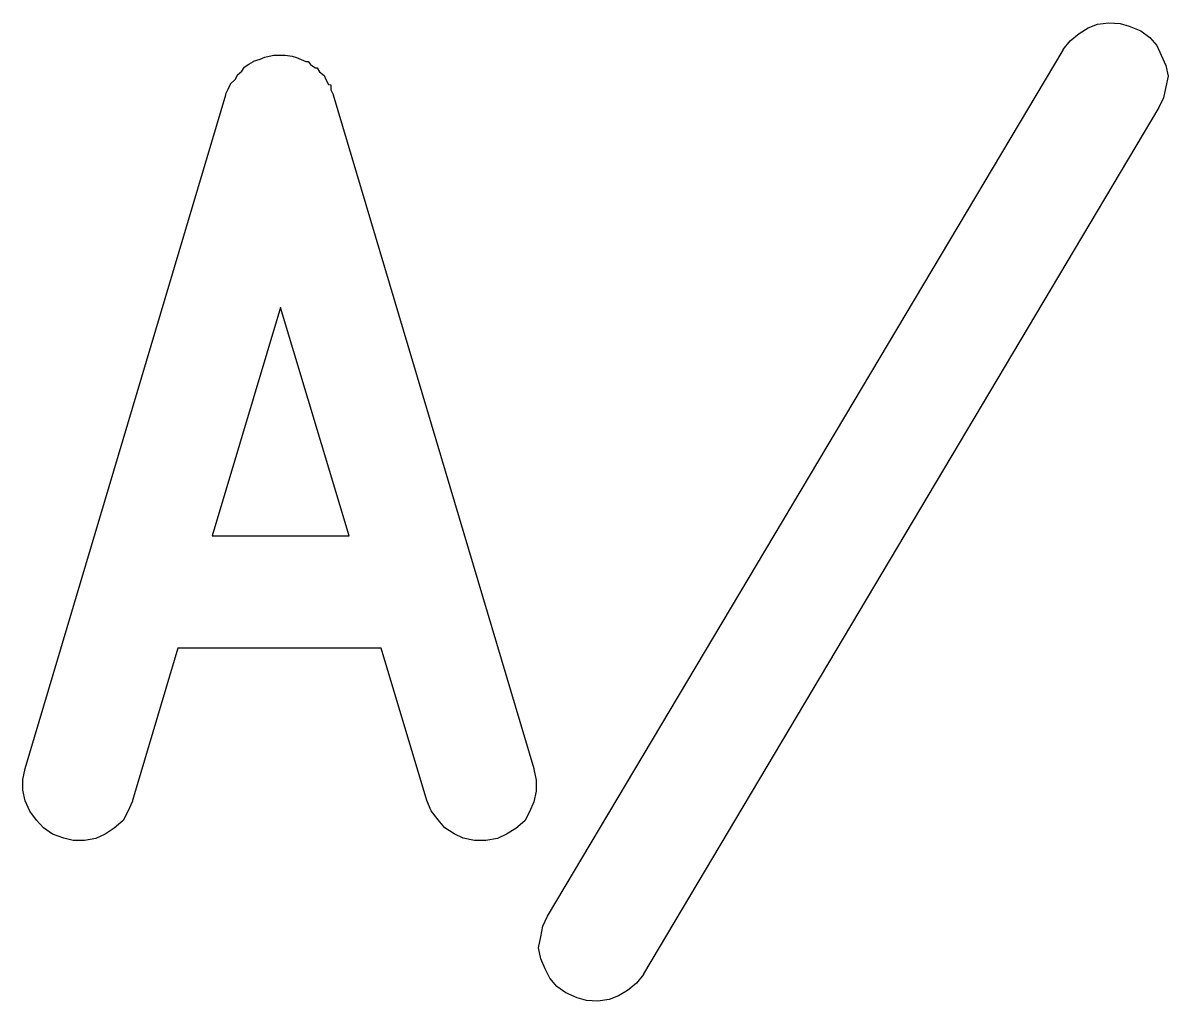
# Model space of a CAD drawing. Header units: millimetres. Extents: x 17 to 402, y -127 to -24.
# Drawn here: x 393.466 to 394.741, y -41.424 to -40.335 of the extents above; entities that cross this region are included whole.
import ezdxf

# ---------------------------------------------------------------- set-up
doc = ezdxf.new("R2010")
doc.units = ezdxf.units.MM
doc.header["$LTSCALE"] = 25.4
doc.layers.add('BLACK', color=7, linetype='CONTINUOUS')

msp = doc.modelspace()

# ---------------------------------------------------------------- linework, layer by layer
at = {"layer": 'BLACK', "linetype": 'Continuous'}
for p, q in [((394.6423, -40.3469), (394.6525, -40.3405)), ((394.6525, -40.3405), (394.6627, -40.3365)), ((394.6627, -40.3365), (394.6754, -40.3349)), ((394.6754, -40.3349), (394.6881, -40.3355)), ((394.6881, -40.3355), (394.6982, -40.3385)), ((394.6982, -40.3385), (394.7109, -40.3438)), ((394.6246, -40.3647), (394.6322, -40.3548)), ((394.6322, -40.3548), (394.6423, -40.3469)), ((394.7109, -40.3438), (394.7211, -40.3512)), ((394.7211, -40.3512), (394.7287, -40.3601)), ((394.0505, -41.3296), (394.6246, -40.3654)), ((394.6246, -40.3654), (394.6246, -40.3647)), ((394.7287, -40.3601), (394.7338, -40.3708)), ((393.7127, -40.3842), (393.7178, -40.3809)), ((393.7178, -40.3809), (393.7229, -40.3779)), ((393.7229, -40.3776), (393.7305, -40.3753)), ((393.7229, -40.3779), (393.7229, -40.3776)), ((393.7229, -40.3776), (393.7229, -40.3776)), ((393.7305, -40.3753), (393.7356, -40.373)), ((393.7356, -40.373), (393.7406, -40.372)), ((393.7356, -40.373), (393.7356, -40.373)), ((393.7356, -40.373), (393.7356, -40.373)), ((393.7406, -40.372), (393.7457, -40.3708)), ((393.7457, -40.3708), (393.7483, -40.3708)), ((393.7483, -40.3708), (393.7483, -40.3708)), ((393.7483, -40.3708), (393.7533, -40.3708)), ((393.7533, -40.3708), (393.7584, -40.3708)), ((393.7584, -40.3708), (393.7584, -40.371)), ((393.7584, -40.371), (393.7584, -40.371)), ((393.7584, -40.371), (393.766, -40.372)), ((393.766, -40.372), (393.7711, -40.3733)), ((393.7711, -40.3733), (393.7711, -40.3733)), ((393.7711, -40.3733), (393.7711, -40.3733)), ((393.7711, -40.3733), (393.7762, -40.3758)), ((393.7762, -40.3758), (393.7813, -40.3779)), ((393.7813, -40.3779), (393.7813, -40.3781)), ((393.7813, -40.3781), (393.7838, -40.3781)), ((393.7838, -40.3781), (393.7864, -40.3814)), ((393.7864, -40.3814), (393.7914, -40.3847)), ((394.7338, -40.3708), (394.7389, -40.3822)), ((393.7025, -40.3979), (393.7051, -40.3931)), ((393.7051, -40.3926), (393.7102, -40.3885)), ((393.7051, -40.3929), (393.7051, -40.3926)), ((393.7051, -40.3931), (393.7051, -40.3929)), ((393.7102, -40.3885), (393.7127, -40.3845)), ((393.7127, -40.3845), (393.7127, -40.3842)), ((393.7127, -40.3842), (393.7127, -40.3842)), ((393.7914, -40.3847), (393.7914, -40.385)), ((393.7914, -40.385), (393.794, -40.385)), ((393.794, -40.385), (393.7965, -40.3893)), ((393.7965, -40.3893), (393.8016, -40.3934)), ((393.8016, -40.3934), (393.8016, -40.3936)), ((393.8016, -40.3936), (393.8016, -40.3936)), ((393.8016, -40.3936), (393.8041, -40.3987)), ((394.7389, -40.3822), (394.7414, -40.3941)), ((394.7414, -40.3941), (394.7389, -40.4063)), ((393.6949, -40.4086), (393.6975, -40.403)), ((393.6975, -40.4028), (393.7025, -40.3979)), ((393.6975, -40.403), (393.6975, -40.4028)), ((393.6975, -40.403), (393.6975, -40.403)), ((393.8041, -40.3987), (393.8067, -40.4035)), ((393.8067, -40.4035), (393.8092, -40.4038)), ((393.8092, -40.4038), (393.8092, -40.4038)), ((393.8092, -40.4038), (393.8092, -40.4094)), ((394.7389, -40.4063), (394.7363, -40.4183)), ((393.4689, -41.1653), (393.6924, -40.4152)), ((393.6924, -40.4139), (393.6949, -40.4086)), ((393.6924, -40.4142), (393.6924, -40.4139)), ((393.6924, -40.4144), (393.6924, -40.4142)), ((393.6924, -40.4152), (393.6924, -40.4144)), ((393.8092, -40.4094), (393.8118, -40.4147)), ((393.8118, -40.4147), (393.8118, -40.415)), ((393.8118, -40.415), (393.8118, -40.4152)), ((393.8118, -40.4152), (394.0353, -41.1653)), ((394.7363, -40.4183), (394.7312, -40.4292)), ((394.7312, -40.4292), (394.1572, -41.3936)), ((393.7533, -40.6519), (393.6771, -40.9062)), ((393.8295, -40.9062), (393.7533, -40.6519)), ((393.6771, -40.9062), (393.8295, -40.9062)), ((393.639, -41.0312), (393.5882, -41.2008)), ((393.8651, -41.0312), (393.639, -41.0312)), ((393.9159, -41.2008), (393.8651, -41.0312)), ((393.4663, -41.1772), (393.4689, -41.1653)), ((394.0353, -41.1653), (394.0353, -41.166)), ((394.0353, -41.166), (394.0378, -41.178)), ((393.4663, -41.1894), (393.4663, -41.1772)), ((394.0378, -41.178), (394.0378, -41.1902)), ((393.4689, -41.2013), (393.4663, -41.1894)), ((394.0378, -41.1902), (394.0353, -41.2021)), ((393.4739, -41.2125), (393.4689, -41.2013)), ((393.5882, -41.2016), (393.5832, -41.213)), ((393.5882, -41.2008), (393.5882, -41.2016)), ((393.921, -41.2123), (393.9159, -41.2008)), ((394.0353, -41.2021), (394.0302, -41.2133)), ((393.4816, -41.2227), (393.4739, -41.2125)), ((393.4892, -41.2313), (393.4816, -41.2227)), ((393.5781, -41.2229), (393.5679, -41.2316)), ((393.5832, -41.213), (393.5781, -41.2229)), ((393.9286, -41.2224), (393.921, -41.2123)), ((393.9362, -41.2311), (393.9286, -41.2224)), ((394.0302, -41.2133), (394.0251, -41.2234)), ((393.4993, -41.2382), (393.4892, -41.2313)), ((393.5679, -41.2316), (393.5578, -41.2384)), ((393.9464, -41.2379), (393.9362, -41.2311)), ((394.015, -41.2318), (394.0048, -41.2384)), ((394.0251, -41.2234), (394.015, -41.2318)), ((393.512, -41.2427), (393.4993, -41.2382)), ((393.5222, -41.2453), (393.512, -41.2427)), ((393.5349, -41.2453), (393.5222, -41.2453)), ((393.5476, -41.243), (393.5349, -41.2453)), ((393.5578, -41.2384), (393.5476, -41.243)), ((393.9565, -41.2427), (393.9464, -41.2379)), ((393.9692, -41.2453), (393.9565, -41.2427)), ((393.9819, -41.2453), (393.9692, -41.2453)), ((393.9946, -41.243), (393.9819, -41.2453)), ((394.0048, -41.2384), (393.9946, -41.243)), ((394.0454, -41.3408), (394.0505, -41.3296)), ((394.0429, -41.3525), (394.0454, -41.3408)), ((394.0404, -41.3647), (394.0429, -41.3525)), ((394.0429, -41.3769), (394.0404, -41.3647)), ((394.048, -41.3883), (394.0429, -41.3769)), ((394.0531, -41.3987), (394.048, -41.3883)), ((394.0607, -41.4078), (394.0531, -41.3987)), ((394.1572, -41.3944), (394.1496, -41.404)), ((394.1572, -41.3936), (394.1572, -41.3944)), ((394.0708, -41.415), (394.0607, -41.4078)), ((394.1394, -41.4122), (394.1293, -41.4183)), ((394.1496, -41.404), (394.1394, -41.4122)), ((394.0835, -41.4203), (394.0708, -41.415)), ((394.0937, -41.4233), (394.0835, -41.4203)), ((394.1064, -41.4241), (394.0937, -41.4233)), ((394.1191, -41.4223), (394.1064, -41.4241)), ((394.1293, -41.4183), (394.1191, -41.4223))]:
    msp.add_line(p, q, dxfattribs=at)

doc.saveas('drawing.dxf')
